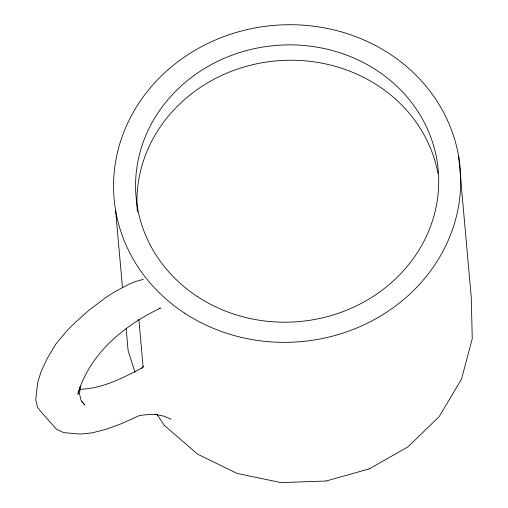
<?xml version="1.0" encoding="UTF-8"?>
<svg xmlns="http://www.w3.org/2000/svg" width="508" height="508" viewBox="0 0 508 508"><rect width="100%" height="100%" fill="white"/><g stroke="black" fill="none" stroke-linecap="round" stroke-linejoin="round"><path stroke-width="0.76" d="M141.395 368.535L143.447 366.192M369.252 468.884L408.019 446.843L439.217 416.56L461.493 379.133L472.256 338.709L471.259 297.282L458.724 156.832M164.319 425.387L197.593 454.165L237.16 473.431L281 482.594L326.117 481.025M326.079 481.038L369.443 468.827M143.421 279.387L135.992 281.381L129.419 283.959L114.332 292.005L106.172 297.275L89.605 309.683L74.009 323.583L67.043 330.683L55.747 344.164L47.307 358.299L41.218 371.234L37.706 382.562L35.744 399.631L37.573 407.416L42.094 413.036L56.534 429.273L63.678 432.638L80.575 434.099L92.234 432.848L105.962 429.343L121.526 423.653L139.586 415.442L149.2 414.471L157.556 414.382L156.089 414.293M159.093 308.248L160.553 308.096C124.181 325.215 89.103 354.152 77.883 394.233L80.296 386.048L79.559 394.043L81.045 400.393L84.734 404.971L81.642 401.491M79.832 389.261C102.514 388.741 123.482 377.66 143.154 367.316L138.881 319.411M154.769 414.306L164.179 416.211L171.088 419.29M156.769 414.122L164.592 425.799M135.052 372.364L128.111 350.685L126.136 328.593M115.576 210.236L122.479 287.566M137.42 212.084A151.67 138.557 -5.1 0 1 269.697 61.595A151.67 138.557 -5.1 0 1 437.915 173.272M197.549 296.678A151.67 138.557 -5.1 0 0 437.826 196.393A151.67 138.557 -5.1 0 0 226.079 57.531A151.67 138.557 -5.1 0 0 197.549 296.678M184.525 313.119A173.711 158.693 -5.1 0 0 459.721 198.26A173.711 158.693 -5.1 0 0 217.202 39.224A173.711 158.693 -5.1 0 0 184.525 313.119"/></g></svg>
